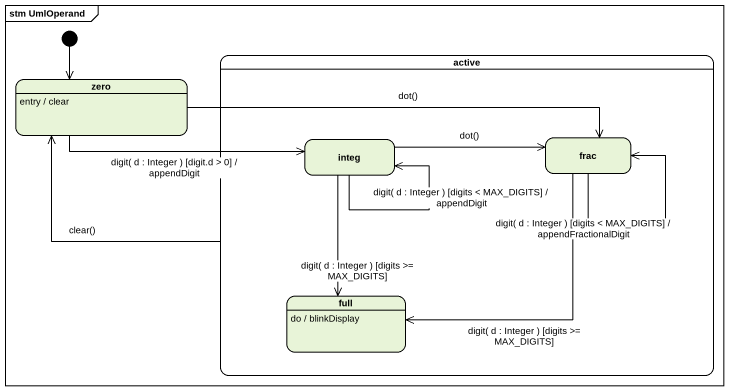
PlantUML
@startuml
mainframe stm UmlOperand
hide empty description
state zero
zero : entry / clear
state active {
  state integ
  state frac
  state full
  full : do / blinkDisplay
}
[*] --> zero
zero -right-> integ : digit( d : Integer ) [digit.d > 0] / appendDigit
zero -right-> frac : dot()
active -left-> zero : clear()
integ --> integ : digit( d : Integer ) [digits < MAX_DIGITS] / appendDigit
integ -right-> frac : dot()
integ --> full : digit( d : Integer ) [digits >= MAX_DIGITS]
frac --> frac : digit( d : Integer ) [digits < MAX_DIGITS] / appendFractionalDigit
frac --> full : digit( d : Integer ) [digits >= MAX_DIGITS]
@enduml
